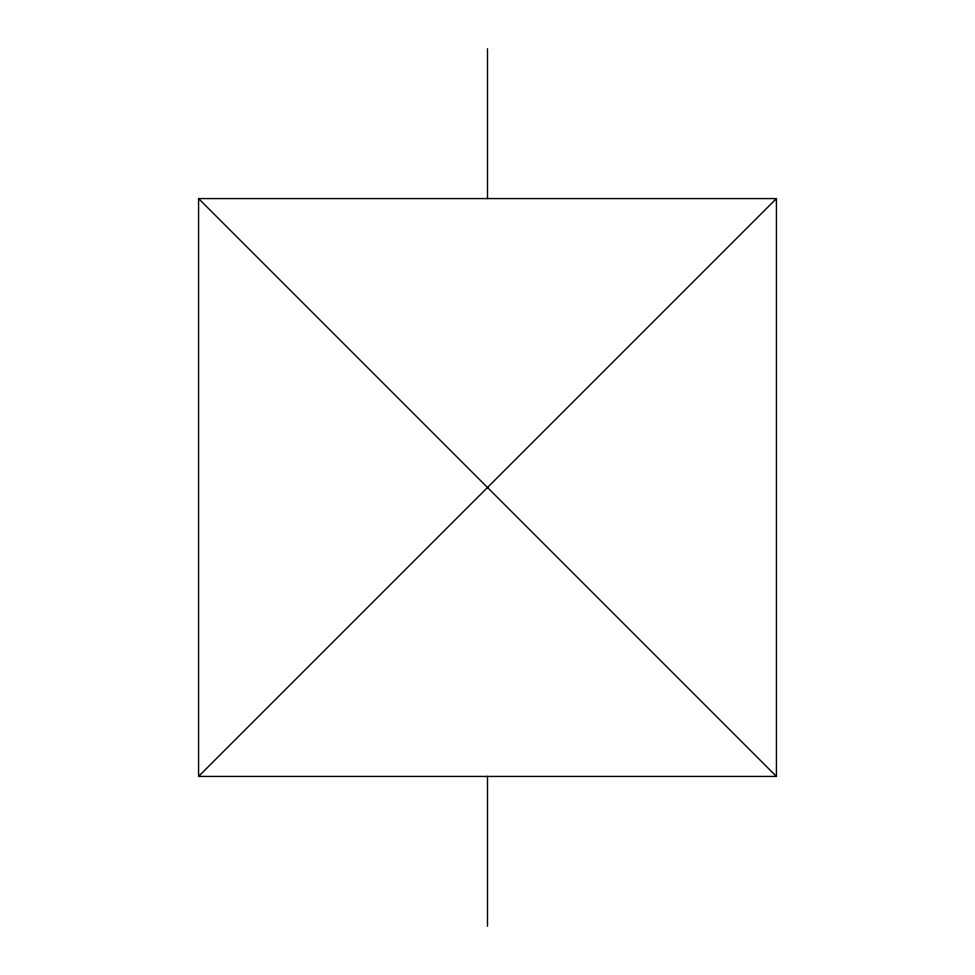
<?xml version="1.0" encoding="UTF-8"?>
<svg xmlns="http://www.w3.org/2000/svg" width="975" height="975" viewBox="0 0 975 975"><rect width="100%" height="100%" fill="white"/><g stroke="black" fill="none" stroke-linecap="round" stroke-linejoin="round"><path stroke-width="1.46" d="M198.571 776.429L776.429 198.571L198.571 198.571L198.571 776.429L776.429 776.429L776.429 198.571M198.571 198.571L776.429 776.429M487.5 48.75L487.5 198.571M487.5 776.429L487.5 926.25"/></g></svg>
